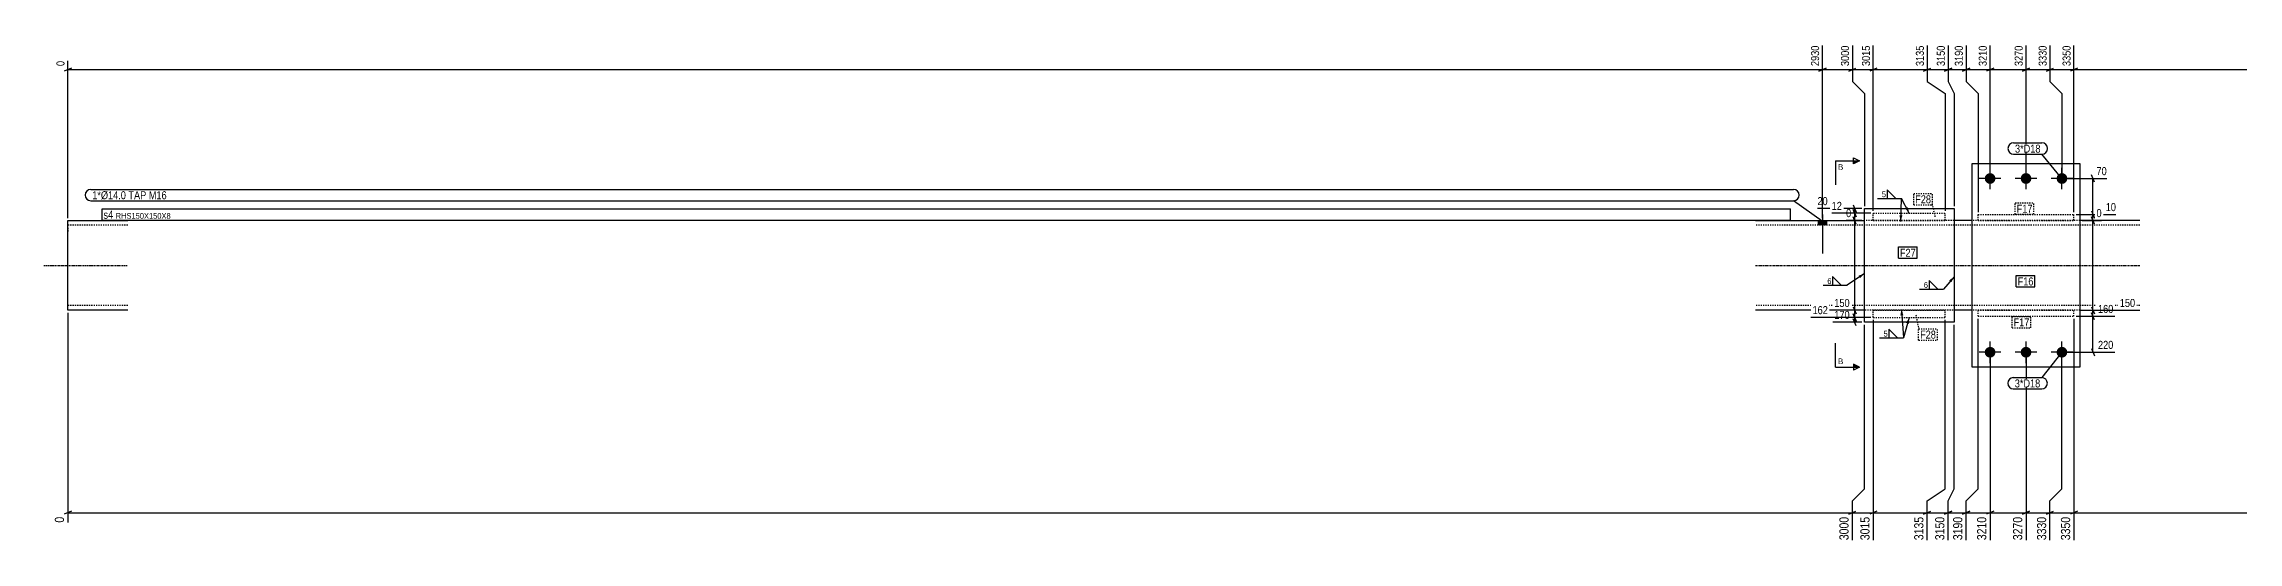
# Model space of a CAD drawing. Header units: millimetres. Extents: x 7 to 46952, y 6 to 1565.
# Drawn here: x 6537 to 10201, y 6 to 838 of the extents above; entities that cross this region are included whole.
import ezdxf

# ---------------------------------------------------------------- set-up
doc = ezdxf.new("R2010")
doc.units = ezdxf.units.MM
doc.linetypes.add('DXK_LINE_DOT2', pattern=[3.9198, 1.9599, -1.9599])
doc.linetypes.add('DXK_LINE_DOT3', pattern=[5.9187, 2.979, -0.9799, 0.9799, -0.9799])
for name, color, linetype in [('MÅLSÆTNING', 7, 'Continuous'), ('STÅL', 7, 'Continuous'), ('TEKST', 7, 'Continuous')]:
    doc.layers.add(name, color=color, linetype=linetype)
doc.styles.add('Arial', font='ARIAL.TTF', dxfattribs={"height": 0.2})
doc.styles.add('Arial Narrow', font='ARIALN.TTF', dxfattribs={"height": 0.2})

msp = doc.modelspace()

# ---------------------------------------------------------------- hatches: boundary and pattern name
at = {"layer": 'STÅL', "linetype": 'Continuous'}
for points in [[(9786.6, 604.3, -1), (9786.6, 622.3, -1)], [(9846.6, 604.3, -1), (9846.6, 622.3, -1)], [(9906.6, 604.3, -1), (9906.6, 622.3, -1)], [(9513.6, 543.3), (9499.6, 543.3), (9499.6, 535.3), (9513.6, 535.3)], [(9786.6, 314.3, -1), (9786.6, 332.3, -1)], [(9846.6, 314.3, -1), (9846.6, 332.3, -1)], [(9906.6, 314.3, -1), (9906.6, 332.3, -1)]]:
    msp.add_hatch(color=96, dxfattribs=at).paths.add_polyline_path(points)
at = {"layer": 'TEKST', "linetype": 'Continuous'}
for points in [[(9640.2, 551.6), (9637.3, 541.7), (9635.2, 551.8)], [(9566.9, 451.1), (9576.6, 454.6), (9569.7, 447)], [(9718.2, 443.3), (9726.6, 449.3), (9722, 440.1)], [(9636.7, 384.6), (9638.5, 394.8), (9641.7, 385)]]:
    msp.add_hatch(color=3, dxfattribs=at).paths.add_polyline_path(points)

# ---------------------------------------------------------------- linework, layer by layer
at = {"layer": 'MÅLSÆTNING', "color": 7, "linetype": 'Continuous'}
for p, q in [((6576.6, 547.3), (6576.6, 809.6)), ((9506.6, 547.3), (9506.6, 835.2)), ((9556.6, 835.2), (9556.6, 775)), ((9591.6, 559.3), (9591.6, 835.2)), ((9591.6, 559.3), (9591.6, 835.2)), ((9681.6, 835.2), (9681.6, 775)), ((9716.6, 835.2), (9716.6, 775)), ((9746.6, 835.2), (9746.6, 775)), ((9786.6, 617.3), (9786.6, 835.2)), ((9786.6, 617.3), (9786.6, 835.2)), ((9846.6, 617.3), (9846.6, 835.2)), ((9886.6, 835.2), (9886.6, 775)), ((9926.6, 557.3), (9926.6, 835.2)), ((9926.6, 557.3), (9926.6, 835.2)), ((6582.6, 797.4), (6570.6, 792.6)), ((6576.6, 795), (9506.6, 795)), ((9500.6, 792.6), (9512.6, 797.4)), ((9550.6, 792.6), (9562.6, 797.4)), ((9556.6, 795), (9591.6, 795)), ((9556.6, 775), (9576.6, 755)), ((9556.6, 775), (9576.6, 755)), ((9597.6, 797.4), (9585.6, 792.6)), ((9597.6, 797.4), (9585.6, 792.6)), ((9675.6, 792.6), (9687.6, 797.4)), ((9681.6, 775), (9711.6, 755)), ((9681.6, 775), (9711.6, 755)), ((9710.6, 792.6), (9722.6, 797.4)), ((9716.6, 775), (9726.6, 755)), ((9716.6, 775), (9726.6, 755)), ((9740.6, 792.6), (9752.6, 797.4)), ((9746.6, 795), (9786.6, 795)), ((9746.6, 775), (9766.6, 755)), ((9746.6, 775), (9766.6, 755)), ((9792.6, 797.4), (9780.6, 792.6)), ((9792.6, 797.4), (9780.6, 792.6)), ((9852.6, 797.4), (9840.6, 792.6)), ((9846.6, 795), (9886.6, 795)), ((9880.6, 792.6), (9892.6, 797.4)), ((9886.6, 775), (9906.6, 755)), ((9886.6, 775), (9906.6, 755)), ((9932.6, 797.4), (9920.6, 792.6)), ((9932.6, 797.4), (9920.6, 792.6)), ((9926.6, 795), (13680.1, 795)), ((9576.6, 755), (9576.6, 567.3)), ((9576.6, 755), (9576.6, 567.3)), ((9711.6, 755), (9711.6, 559.3)), ((9711.6, 755), (9711.6, 559.3)), ((9726.6, 755), (9726.6, 567.3)), ((9726.6, 755), (9726.6, 567.3)), ((9766.6, 755), (9766.6, 557.3)), ((9766.6, 755), (9766.6, 557.3)), ((9906.6, 755), (9906.6, 617.3)), ((9906.6, 755), (9906.6, 617.3)), ((9910.6, 613.3), (9981.3, 613.3)), ((9960.7, 607.3), (9955.9, 619.3)), ((9958.3, 553.3), (9958.3, 613.3)), ((9930.6, 553.3), (9996.7, 553.3)), ((9930.6, 553.3), (9996.7, 553.3)), ((9955.9, 559.3), (9960.7, 547.3)), ((9955.9, 559.3), (9960.7, 547.3)), ((9958.3, 543.3), (9958.3, 553.3)), ((9572.6, 543.3), (9546.1, 543.3)), ((9563, 537.3), (9558.2, 549.3)), ((9940.6, 543.3), (9972.8, 543.3)), ((9960.7, 537.3), (9955.9, 549.3)), ((6576.6, 389.3), (6576.6, 38.9)), ((9587.6, 381.3), (9487.5, 381.3)), ((9572.6, 373.3), (9523.9, 373.3)), ((9558.2, 387.3), (9563, 375.3)), ((9563, 367.3), (9558.2, 379.3)), ((9560.6, 373.3), (9560.6, 381.3)), ((9576.6, 95.4), (9576.6, 369.3)), ((9576.6, 95.4), (9576.6, 369.3)), ((9591.6, 377.3), (9591.6, 9.6)), ((9591.6, 377.3), (9591.6, 9.6)), ((9711.6, 95.4), (9711.6, 377.3)), ((9711.6, 95.4), (9711.6, 377.3)), ((9726.6, 95.4), (9726.6, 369.3)), ((9726.6, 95.4), (9726.6, 369.3)), ((9766.6, 95.4), (9766.6, 379.3)), ((9766.6, 95.4), (9766.6, 379.3)), ((9926.6, 379.3), (9926.6, 9.6)), ((9930.6, 383.3), (9994.9, 383.3)), ((9960.7, 377.3), (9955.9, 389.3)), ((9958.3, 323.3), (9958.3, 383.3)), ((9786.6, 319.3), (9786.6, 9.6)), ((9786.6, 319.3), (9786.6, 9.6)), ((9846.6, 319.3), (9846.6, 9.6)), ((9906.6, 95.4), (9906.6, 319.3)), ((9906.6, 95.4), (9906.6, 319.3)), ((9910.6, 323.3), (9994.9, 323.3)), ((9955.9, 329.3), (9960.7, 317.3)), ((9556.6, 75.4), (9576.6, 95.4)), ((9556.6, 75.4), (9576.6, 95.4)), ((9556.6, 9.6), (9556.6, 75.4)), ((9681.6, 75.4), (9711.6, 95.4)), ((9681.6, 75.4), (9711.6, 95.4)), ((9681.6, 9.6), (9681.6, 75.4)), ((9716.6, 75.4), (9726.6, 95.4)), ((9716.6, 75.4), (9726.6, 95.4)), ((9716.6, 9.6), (9716.6, 75.4)), ((9746.6, 75.4), (9766.6, 95.4)), ((9746.6, 75.4), (9766.6, 95.4)), ((9746.6, 9.6), (9746.6, 75.4)), ((9886.6, 75.4), (9906.6, 95.4)), ((9886.6, 75.4), (9906.6, 95.4)), ((9886.6, 9.6), (9886.6, 75.4)), ((6582.6, 57.8), (6570.6, 53)), ((9550.6, 53), (9562.6, 57.8)), ((9556.6, 55.4), (9591.6, 55.4)), ((9597.6, 57.8), (9585.6, 53)), ((9597.6, 57.8), (9585.6, 53)), ((9675.6, 53), (9687.6, 57.8)), ((9710.6, 53), (9722.6, 57.8)), ((9740.6, 53), (9752.6, 57.8)), ((9746.6, 55.4), (9786.6, 55.4)), ((9792.6, 57.8), (9780.6, 53)), ((9792.6, 57.8), (9780.6, 53)), ((9786.6, 55.4), (9846.6, 55.4)), ((9840.6, 53), (9852.6, 57.8)), ((9880.6, 53), (9892.6, 57.8)), ((9886.6, 55.4), (9926.6, 55.4)), ((9932.6, 57.8), (9920.6, 53))]:
    msp.add_line(p, q, dxfattribs=at)
at = {"layer": 'STÅL', "color": 2, "linetype": 'Continuous'}
for p, q in [((9756.6, 298.3), (9756.6, 638.3)), ((9756.6, 638.3), (9936.6, 638.3)), ((9936.6, 638.3), (9936.6, 298.3)), ((9576.6, 373.3), (9576.6, 563.3)), ((9576.6, 563.3), (9726.6, 563.3)), ((9726.6, 563.3), (9726.6, 373.3)), ((6576.6, 413.3), (6576.6, 543.3)), ((6576.6, 543.3), (6676.6, 543.3)), ((9394.6, 543.3), (9576.6, 543.3)), ((9756.6, 543.3), (9726.6, 543.3)), ((10036.6, 543.3), (9936.6, 543.3)), ((6576.6, 399.1), (6576.6, 413.3)), ((6576.6, 393.3), (6576.6, 399.1)), ((6676.6, 393.3), (6576.6, 393.3)), ((9576.6, 393.3), (9394.6, 393.3)), ((9726.6, 373.3), (9576.6, 373.3)), ((9756.6, 393.3), (9726.6, 393.3)), ((9936.6, 393.3), (10036.6, 393.3)), ((9936.6, 298.3), (9756.6, 298.3))]:
    msp.add_line(p, q, dxfattribs=at)
at = {"layer": 'STÅL', "color": 96, "linetype": 'Continuous'}
for p, q in [((9786.6, 595.3), (9786.6, 631.3)), ((9846.6, 595.3), (9846.6, 631.3)), ((9906.6, 595.3), (9906.6, 631.3)), ((9804.6, 613.3), (9768.6, 613.3)), ((9864.6, 613.3), (9828.6, 613.3)), ((9924.6, 613.3), (9888.6, 613.3)), ((9506.6, 553.3), (9506.6, 488.3)), ((9499.6, 543.3), (9499.6, 535.3)), ((9513.6, 543.3), (9513.6, 535.3)), ((9786.6, 305.3), (9786.6, 341.3)), ((9846.6, 305.3), (9846.6, 341.3)), ((9906.6, 305.3), (9906.6, 341.3)), ((9804.6, 323.3), (9768.6, 323.3)), ((9864.6, 323.3), (9828.6, 323.3)), ((9924.6, 323.3), (9888.6, 323.3))]:
    msp.add_line(p, q, dxfattribs=at)
at = {"layer": 'STÅL', "color": 7, "linetype": 'DXK_LINE_DOT2'}
for p, q in [((9591.6, 543.3), (9591.6, 555.3)), ((9591.6, 555.3), (9711.6, 555.3)), ((9711.6, 543.3), (9711.6, 555.3)), ((9766.6, 543.3), (9766.6, 553.3)), ((9766.6, 553.3), (9926.6, 553.3)), ((9926.6, 543.3), (9926.6, 553.3)), ((6676.6, 535.3), (6576.6, 535.3)), ((6576.6, 530.9), (6576.6, 523.3)), ((10036.6, 535.3), (9394.6, 535.3)), ((9726.6, 543.3), (9576.6, 543.3)), ((9591.6, 543.3), (9711.6, 543.3)), ((9936.6, 543.3), (9756.6, 543.3)), ((9766.6, 543.3), (9926.6, 543.3)), ((6576.6, 405.6), (6576.6, 413.3)), ((6576.6, 402.2), (6576.6, 405.6)), ((6576.6, 401.3), (6576.6, 402.2)), ((6676.6, 401.3), (6576.6, 401.3)), ((6576.6, 399.1), (6576.6, 401.3)), ((10036.6, 401.3), (9394.6, 401.3)), ((9936.6, 393.3), (9576.6, 393.3)), ((9591.6, 381.3), (9591.6, 393.3)), ((9591.6, 393.3), (9711.6, 393.3)), ((9591.6, 381.3), (9711.6, 381.3)), ((9711.6, 381.3), (9711.6, 393.3)), ((9766.6, 383.3), (9766.6, 393.3)), ((9766.6, 393.3), (9926.6, 393.3)), ((9766.6, 383.3), (9926.6, 383.3)), ((9926.6, 383.3), (9926.6, 393.3))]:
    msp.add_line(p, q, dxfattribs=at)
at = {"layer": 'STÅL', "color": 7, "linetype": 'DXK_LINE_DOT3'}
for p, q in [((6536.6, 468.3), (6676.6, 468.3)), ((9394.6, 468.3), (10036.6, 468.3))]:
    msp.add_line(p, q, dxfattribs=at)
at = {"layer": 'TEKST', "color": 3, "linetype": 'Continuous'}
for p, q in [((9637.3, 541.7), (9638.9, 580.2)), ((9576.6, 454.6), (9547.9, 435.3)), ((9726.6, 449.3), (9709, 428.8)), ((9638.5, 394.8), (9641.8, 347.5))]:
    msp.add_line(p, q, dxfattribs=at)

# ---------------------------------------------------------------- wipeouts: each hides what was drawn before it
at = {"color": 0, "linetype": 'Continuous'}
for points in [[(9541.5, 627.8), (9541.5, 637.8), (9532.6, 637.8), (9532.6, 627.8)], [(9541.5, 303.4), (9541.5, 313.4), (9532.6, 313.4), (9532.6, 303.4)]]:
    msp.add_wipeout(points, dxfattribs=at).dxf.layer = 'TEKST'
at = {"color": 0}
for points in [[(9455.9, 578.7), (9455.9, 592.7), (6617.4, 592.7), (6617.4, 578.7)], [(9521.7, 436.5), (9521.7, 448.1), (9514, 448.1), (9514, 436.5)], [(9682.8, 430), (9682.8, 441.6), (9675.1, 441.6), (9675.1, 430)], [(9859.1, 434.8), (9859.1, 448.8), (9832.6, 448.8), (9832.6, 434.8)]]:
    msp.add_wipeout(points, dxfattribs=at).dxf.layer = 'TEKST'

# ---------------------------------------------------------------- next in the draw order: hatches: boundary and pattern name
at = {"layer": 'TEKST', "linetype": 'Continuous'}
for points in [[(9558.6, 637.8), (9558.6, 642.8), (9568.6, 642.8)], [(9558.6, 298.4), (9558.6, 303.4), (9568.6, 298.4)]]:
    msp.add_hatch(color=30, dxfattribs=at).paths.add_polyline_path(points)

# ---------------------------------------------------------------- next in the draw order: linework, layer by layer
at = {"layer": 'TEKST', "color": 7, "linetype": 'Continuous'}
for p, q in [((9528.6, 642.8), (9568.6, 642.8)), ((9528.6, 298.4), (9528.6, 338.4)), ((9528.6, 298.4), (9568.6, 298.4))]:
    msp.add_line(p, q, dxfattribs=at)
at = {"layer": 'TEKST', "color": 30, "linetype": 'Continuous'}
for p, q in [((9558.6, 637.8), (9558.6, 647.8)), ((9558.6, 647.8), (9568.6, 642.8)), ((9568.6, 642.8), (9558.6, 637.8)), ((9568.6, 298.4), (9558.6, 303.4)), ((9558.6, 303.4), (9558.6, 293.4)), ((9568.6, 298.4), (9558.6, 293.4))]:
    msp.add_line(p, q, dxfattribs=at)
at = {"layer": 'TEKST', "color": 3, "linetype": 'Continuous'}
for p, q in [((9538, 435.3), (9523.7, 449.6)), ((9523.7, 449.6), (9523.7, 435.3)), ((9699.2, 428.8), (9684.9, 443)), ((9684.9, 443), (9684.9, 428.8)), ((9507.8, 435.3), (9547.9, 435.3)), ((9523.7, 435.3), (9538, 435.3)), ((9668.9, 428.8), (9709, 428.8)), ((9684.9, 428.8), (9699.2, 428.8))]:
    msp.add_line(p, q, dxfattribs=at)

# ---------------------------------------------------------------- next in the draw order: texts
at = {"layer": 'TEKST', "color": 3, "linetype": 'Continuous', "style": 'Arial'}
for p in [(9532.6, 627.8), (9532.6, 303.4)]:
    msp.add_text('B', height=9.55, dxfattribs=at).set_placement(p)
at = {"layer": 'TEKST', "color": 3, "style": 'Arial Narrow'}
for p in [(9514.8, 437.3), (9675.9, 430.8)]:
    msp.add_text('6', height=9.54, dxfattribs=at).set_placement(p)

# ---------------------------------------------------------------- next in the draw order: wipeouts: each hides what was drawn before it
at = {"color": 0, "linetype": 'Continuous'}
for points in [[(6573.8, 812.4), (6554.2, 812.4), (6554.2, 798.2), (6573.8, 798.2)], [(9503.8, 838), (9484.2, 838), (9484.2, 798.2), (9503.8, 798.2)], [(9883.8, 838), (9864.2, 838), (9864.2, 798.2), (9883.8, 798.2)], [(9984.1, 616.1), (9984.1, 635.7), (9961.5, 635.7), (9961.5, 616.1)], [(9999.5, 556.1), (9999.5, 575.7), (9976.9, 575.7), (9976.9, 556.1)], [(9518.4, 384.1), (9518.4, 403.7), (9487.3, 403.7), (9487.3, 384.1)], [(9995.2, 386.1), (9995.2, 405.7), (9964, 405.7), (9964, 386.1)], [(9995.2, 326.1), (9995.2, 345.7), (9964, 345.7), (9964, 326.1)], [(9783.4, 51.8), (9761, 51.8), (9761, 6.4), (9783.4, 6.4)], [(9843.4, 51.8), (9821, 51.8), (9821, 6.4), (9843.4, 6.4)], [(9923.4, 51.8), (9901, 51.8), (9901, 6.4), (9923.4, 6.4)]]:
    msp.add_wipeout(points, dxfattribs=at).dxf.layer = 'MÅLSÆTNING'
at = {"color": 0}
for points in [[(9455.9, 578.7), (9455.9, 592.7), (6617.4, 592.7), (6617.4, 578.7)], [(9612.7, 581.4), (9612.7, 593), (9605, 593), (9605, 581.4)], [(9687.9, 571.9), (9687.9, 585.9), (9661.5, 585.9), (9661.5, 571.9)], [(9857.5, 556.1), (9857.5, 570.1), (9831, 570.1), (9831, 556.1)], [(9662.5, 482.6), (9662.5, 496.6), (9636, 496.6), (9636, 482.6)], [(9859.1, 434.8), (9859.1, 448.8), (9832.6, 448.8), (9832.6, 434.8)], [(9852.2, 366.6), (9852.2, 380.6), (9825.8, 380.6), (9825.8, 366.6)], [(9615.6, 348.7), (9615.6, 360.3), (9607.9, 360.3), (9607.9, 348.7)], [(9696.1, 346.1), (9696.1, 360.1), (9669.7, 360.1), (9669.7, 346.1)]]:
    msp.add_wipeout(points, dxfattribs=at).dxf.layer = 'TEKST'

# ---------------------------------------------------------------- next in the draw order: linework, layer by layer
at = {"layer": 'MÅLSÆTNING', "color": 7, "linetype": 'Continuous'}
for p, q in [((9846.6, 617.3), (9846.6, 835.2)), ((9886.6, 835.2), (9886.6, 775)), ((9512.6, 797.4), (9500.6, 792.6)), ((9786.6, 795), (9846.6, 795)), ((9840.6, 792.6), (9852.6, 797.4)), ((9880.6, 792.6), (9892.6, 797.4)), ((9886.6, 795), (9926.6, 795)), ((9940.6, 543.3), (9972.8, 543.3)), ((9960.7, 537.3), (9955.9, 549.3)), ((9958.3, 393.3), (9958.3, 543.3)), ((9926.6, 379.3), (9926.6, 9.6)), ((9930.6, 383.3), (9994.9, 383.3)), ((9940.6, 393.3), (10031.3, 393.3)), ((9940.6, 393.3), (10031.3, 393.3)), ((9955.9, 399.3), (9960.7, 387.3)), ((9955.9, 399.3), (9960.7, 387.3)), ((9960.7, 377.3), (9955.9, 389.3)), ((9958.3, 383.3), (9958.3, 393.3)), ((9846.6, 319.3), (9846.6, 9.6)), ((9746.6, 9.6), (9746.6, 75.4)), ((9886.6, 9.6), (9886.6, 75.4)), ((9716.6, 55.4), (9746.6, 55.4)), ((9752.6, 57.8), (9740.6, 53)), ((9852.6, 57.8), (9840.6, 53)), ((9846.6, 55.4), (9886.6, 55.4)), ((9880.6, 53), (9892.6, 57.8)), ((9932.6, 57.8), (9920.6, 53)), ((9926.6, 55.4), (13611.6, 55.4))]:
    msp.add_line(p, q, dxfattribs=at)
at = {"layer": 'TEKST', "color": 7, "linetype": 'Continuous'}
for p, q in [((6615, 595.1), (9458.3, 595.1)), ((6615, 576.3), (9458.3, 576.3)), ((9830.2, 451.2), (9861.5, 451.2)), ((9830.2, 432.4), (9830.2, 451.2)), ((9861.5, 432.4), (9861.5, 451.2)), ((9830.2, 432.4), (9861.5, 432.4))]:
    msp.add_line(p, q, dxfattribs=at)
at = {"layer": 'TEKST', "color": 3, "linetype": 'Continuous'}
for p, q in [((9629.1, 580.2), (9614.8, 594.5)), ((9614.8, 594.5), (9614.8, 580.2)), ((9598.8, 580.2), (9638.9, 580.2)), ((9614.8, 580.2), (9629.1, 580.2)), ((9601.7, 347.5), (9641.8, 347.5)), ((9631.9, 347.5), (9617.6, 361.8)), ((9617.6, 361.8), (9617.6, 347.5)), ((9617.6, 347.5), (9631.9, 347.5))]:
    msp.add_line(p, q, dxfattribs=at)
at = {"layer": 'TEKST', "color": 7, "linetype": 'Continuous'}
for centre, start, end in [((6615, 585.7), 90, 270), ((9458.3, 585.7), 270, 90)]:
    msp.add_arc(centre, 9.4, start, end, dxfattribs=at)

# ---------------------------------------------------------------- next in the draw order: texts
at = {"layer": 'MÅLSÆTNING', "color": 3, "linetype": 'Continuous', "style": 'Arial Narrow'}
for s, height, p in [('0', 13.4, (6571, 801)), ('2930', 13.36, (9501, 801)), ('3330', 13.36, (9881, 801)), ('3210', 15.27, (9780.2, 9.6)), ('3270', 15.27, (9840.2, 9.6)), ('3350', 15.27, (9920.2, 9.6))]:
    msp.add_text(s, height=height, rotation=90.0002, dxfattribs=at).set_placement(p)
for s, p in [('70', (9964.3, 618.9)), ('10', (9979.7, 558.9)), ('160', (9966.8, 388.9)), ('220', (9966.8, 328.9))]:
    msp.add_text(s, height=13.36, dxfattribs=at).set_placement(p)
at = {"layer": 'TEKST', "color": 3, "style": 'Arial Narrow'}
for s, height, p in [('1*Ø14.0 TAP M16', 13.362, (6617.4, 578.7)), ('5', 9.54, (9605.8, 582.2)), ('F16', 13.36, (9832.6, 434.8)), ('5', 9.54, (9608.7, 349.5))]:
    msp.add_text(s, height=height, dxfattribs=at).set_placement(p)

# ---------------------------------------------------------------- next in the draw order: wipeouts: each hides what was drawn before it
at = {"color": 0, "linetype": 'Continuous'}
msp.add_wipeout([(9554.8, 376.1), (9554.8, 395.7), (9523.7, 395.7), (9523.7, 376.1)], dxfattribs=at).dxf.layer = 'MÅLSÆTNING'
at = {"color": 0}
for points in [[(9687.9, 571.9), (9687.9, 585.9), (9661.5, 585.9), (9661.5, 571.9)], [(9857.5, 556.1), (9857.5, 570.1), (9831, 570.1), (9831, 556.1)], [(9662.5, 482.6), (9662.5, 496.6), (9636, 496.6), (9636, 482.6)], [(9852.2, 366.6), (9852.2, 380.6), (9825.8, 380.6), (9825.8, 366.6)], [(9696.1, 346.1), (9696.1, 360.1), (9669.7, 360.1), (9669.7, 346.1)]]:
    msp.add_wipeout(points, dxfattribs=at).dxf.layer = 'TEKST'

# ---------------------------------------------------------------- next in the draw order: hatches: boundary and pattern name
at = {"layer": 'TEKST', "linetype": 'Continuous'}
for points in [[(9649.3, 565.3), (9651.6, 555.3), (9644.9, 563)], [(9646.4, 372.4), (9651.6, 381.3), (9651.2, 371)]]:
    msp.add_hatch(color=3, dxfattribs=at).paths.add_polyline_path(points)

# ---------------------------------------------------------------- next in the draw order: linework, layer by layer
at = {"layer": 'MÅLSÆTNING', "color": 7, "linetype": 'Continuous'}
for p, q in [((9560.6, 393.3), (9560.6, 543.3)), ((9587.6, 381.3), (9487.5, 381.3)), ((9572.6, 393.3), (9523.9, 393.3)), ((9572.6, 393.3), (9523.9, 393.3)), ((9558.2, 399.3), (9563, 387.3)), ((9558.2, 399.3), (9563, 387.3)), ((9563, 375.3), (9558.2, 387.3)), ((9560.6, 381.3), (9560.6, 393.3))]:
    msp.add_line(p, q, dxfattribs=at)
at = {"layer": 'TEKST', "color": 7, "linetype": 'DXK_LINE_DOT2'}
for p, q in [((9659.1, 588.3), (9690.3, 588.3)), ((9659.1, 569.5), (9659.1, 588.3)), ((9690.3, 569.5), (9690.3, 588.3)), ((9659.1, 569.5), (9690.3, 569.5)), ((9695.1, 549.4), (9690.3, 569.5)), ((9828.6, 572.5), (9859.9, 572.5)), ((9828.6, 553.7), (9828.6, 572.5)), ((9828.6, 553.7), (9859.9, 553.7)), ((9859.9, 553.7), (9859.9, 572.5)), ((9662.5, 386), (9667.3, 362.5)), ((9823.2, 383.3), (9823.4, 383)), ((9823.4, 383), (9854.6, 383)), ((9823.4, 364.2), (9823.4, 383)), ((9854.6, 364.2), (9854.6, 383)), ((9667.3, 362.5), (9698.5, 362.5)), ((9667.3, 343.7), (9667.3, 362.5)), ((9667.3, 343.7), (9698.5, 343.7)), ((9698.5, 343.7), (9698.5, 362.5)), ((9823.4, 364.2), (9854.6, 364.2))]:
    msp.add_line(p, q, dxfattribs=at)
at = {"layer": 'TEKST', "color": 3, "linetype": 'Continuous'}
for p, q in [((9651.6, 555.3), (9638.9, 580.2)), ((9651.6, 381.3), (9641.8, 347.5))]:
    msp.add_line(p, q, dxfattribs=at)
at = {"layer": 'TEKST', "color": 7, "linetype": 'Continuous'}
for p, q in [((9633.6, 499), (9664.9, 499)), ((9633.6, 480.2), (9633.6, 499)), ((9633.6, 480.2), (9664.9, 480.2)), ((9664.9, 480.2), (9664.9, 499))]:
    msp.add_line(p, q, dxfattribs=at)

# ---------------------------------------------------------------- next in the draw order: texts
at = {"layer": 'MÅLSÆTNING', "color": 3, "linetype": 'Continuous', "style": 'Arial Narrow'}
for s, p in [('162', (9490.1, 386.9)), ('170', (9526.5, 378.9))]:
    msp.add_text(s, height=13.36, dxfattribs=at).set_placement(p)
at = {"layer": 'TEKST', "color": 3, "style": 'Arial Narrow'}
for s, p in [('F28', (9661.5, 571.9)), ('F17', (9831, 556.1)), ('F27', (9636, 482.6)), ('F17', (9825.8, 366.6)), ('F28', (9669.7, 346.1))]:
    msp.add_text(s, height=13.36, dxfattribs=at).set_placement(p)

# ---------------------------------------------------------------- next in the draw order: wipeouts: each hides what was drawn before it
at = {"color": 0, "linetype": 'Continuous'}
for points in [[(9783.8, 838), (9764.2, 838), (9764.2, 798.2), (9783.8, 798.2)], [(9843.8, 838), (9824.2, 838), (9824.2, 798.2), (9843.8, 798.2)], [(9923.8, 838), (9904.2, 838), (9904.2, 798.2), (9923.8, 798.2)], [(9975.6, 546.1), (9975.6, 565.7), (9961.5, 565.7), (9961.5, 546.1)], [(10031.6, 396.1), (10031.6, 415.7), (10000.4, 415.7), (10000.4, 396.1)], [(9743.4, 51.8), (9721, 51.8), (9721, 6.4), (9743.4, 6.4)], [(9883.4, 51.8), (9861, 51.8), (9861, 6.4), (9883.4, 6.4)]]:
    msp.add_wipeout(points, dxfattribs=at).dxf.layer = 'MÅLSÆTNING'
at = {"color": 0}
for points in [[(9870.8, 656.4), (9870.8, 670.4), (9828.2, 670.4), (9828.2, 656.4)], [(6652.3, 546.1), (6652.3, 560.1), (6636.1, 560.1), (6636.1, 546.1)], [(9870.4, 264.6), (9870.4, 278.6), (9827.8, 278.6), (9827.8, 264.6)]]:
    msp.add_wipeout(points, dxfattribs=at).dxf.layer = 'TEKST'

# ---------------------------------------------------------------- next in the draw order: linework, layer by layer
at = {"layer": 'MÅLSÆTNING', "color": 7, "linetype": 'Continuous'}
for p, q in [((9746.6, 835.2), (9746.6, 775)), ((9716.6, 795), (9746.6, 795)), ((9752.6, 797.4), (9740.6, 792.6)), ((9716.6, 9.6), (9716.6, 75.4)), ((9681.6, 55.4), (9716.6, 55.4)), ((9722.6, 57.8), (9710.6, 53))]:
    msp.add_line(p, q, dxfattribs=at)

# ---------------------------------------------------------------- next in the draw order: texts
at = {"layer": 'MÅLSÆTNING', "color": 3, "linetype": 'Continuous', "style": 'Arial Narrow'}
for s, height, p in [('3210', 13.36, (9781, 801)), ('3270', 13.36, (9841, 801)), ('3350', 13.36, (9921, 801)), ('3190', 15.27, (9740.2, 9.6)), ('3330', 15.27, (9880.2, 9.6))]:
    msp.add_text(s, height=height, rotation=90.0002, dxfattribs=at).set_placement(p)
for s, height, p in [('0', 13.4, (9964.3, 548.9)), ('150', 13.36, (10003.2, 398.9))]:
    msp.add_text(s, height=height, dxfattribs=at).set_placement(p)

# ---------------------------------------------------------------- next in the draw order: wipeouts: each hides what was drawn before it
at = {"color": 0, "linetype": 'Continuous'}
for points in [[(9557.4, 546.1), (9557.4, 565.7), (9543.3, 565.7), (9543.3, 546.1)], [(9554.8, 396.1), (9554.8, 415.7), (9523.7, 415.7), (9523.7, 396.1)]]:
    msp.add_wipeout(points, dxfattribs=at).dxf.layer = 'MÅLSÆTNING'
at = {"color": 0}
for points in [[(9870.8, 656.4), (9870.8, 670.4), (9828.2, 670.4), (9828.2, 656.4)], [(6652.3, 546.1), (6652.3, 560.1), (6636.1, 560.1), (6636.1, 546.1)], [(9870.4, 264.6), (9870.4, 278.6), (9827.8, 278.6), (9827.8, 264.6)]]:
    msp.add_wipeout(points, dxfattribs=at).dxf.layer = 'TEKST'

# ---------------------------------------------------------------- next in the draw order: linework, layer by layer
at = {"layer": 'MÅLSÆTNING', "color": 7, "linetype": 'Continuous'}
for p, q in [((9572.6, 563.3), (9498.3, 563.3)), ((9587.6, 555.3), (9522.1, 555.3)), ((9558.2, 569.3), (9563, 557.3)), ((9563, 549.3), (9558.2, 561.3)), ((9558.2, 561.3), (9563, 549.3)), ((9560.6, 555.3), (9560.6, 563.3)), ((9560.6, 543.3), (9560.6, 555.3)), ((9572.6, 543.3), (9546.1, 543.3)), ((9563, 537.3), (9558.2, 549.3))]:
    msp.add_line(p, q, dxfattribs=at)
at = {"layer": 'TEKST', "color": 7, "linetype": 'Continuous'}
for p, q in [((9825.8, 672.8), (9873.2, 672.8)), ((9825.8, 654), (9873.2, 654)), ((9906.6, 613.3), (9873.2, 654)), ((6633.7, 543.7), (6633.7, 562.5)), ((9906.6, 323.3), (9872.8, 281)), ((9825.4, 281), (9872.8, 281)), ((9825.4, 262.2), (9872.8, 262.2))]:
    msp.add_line(p, q, dxfattribs=at)
for centre, start, end in [((9825.8, 663.4), 90, 270), ((9873.2, 663.4), 270, 90), ((9825.4, 271.6), 90, 270), ((9872.8, 271.6), 270, 90)]:
    msp.add_arc(centre, 9.4, start, end, dxfattribs=at)

# ---------------------------------------------------------------- next in the draw order: texts
at = {"layer": 'MÅLSÆTNING', "color": 3, "linetype": 'Continuous', "style": 'Arial Narrow'}
for s, height, p in [('0', 13.4, (9546.1, 548.9)), ('150', 13.36, (9526.5, 398.9))]:
    msp.add_text(s, height=height, dxfattribs=at).set_placement(p)
at = {"layer": 'TEKST', "color": 3, "style": 'Arial Narrow'}
for p in [(9828.2, 656.4), (9827.8, 264.6)]:
    msp.add_text('3*D18', height=13.36, dxfattribs=at).set_placement(p)

# ---------------------------------------------------------------- next in the draw order: wipeouts: each hides what was drawn before it
at = {"color": 0, "linetype": 'Continuous'}
for points in [[(9743.8, 838), (9724.2, 838), (9724.2, 798.2), (9743.8, 798.2)], [(9713.4, 51.8), (9691, 51.8), (9691, 6.4), (9713.4, 6.4)]]:
    msp.add_wipeout(points, dxfattribs=at).dxf.layer = 'MÅLSÆTNING'

# ---------------------------------------------------------------- next in the draw order: linework, layer by layer
at = {"layer": 'MÅLSÆTNING', "color": 7, "linetype": 'Continuous'}
for p, q in [((9716.6, 835.2), (9716.6, 775)), ((9681.6, 795), (9716.6, 795)), ((9722.6, 797.4), (9710.6, 792.6)), ((9681.6, 9.6), (9681.6, 75.4)), ((9591.6, 55.4), (9681.6, 55.4)), ((9675.6, 53), (9687.6, 57.8))]:
    msp.add_line(p, q, dxfattribs=at)

# ---------------------------------------------------------------- next in the draw order: texts
at = {"layer": 'MÅLSÆTNING', "color": 3, "linetype": 'Continuous', "style": 'Arial Narrow'}
for s, height, p in [('3190', 13.36, (9741, 801)), ('3150', 15.27, (9710.2, 9.6))]:
    msp.add_text(s, height=height, rotation=90.0002, dxfattribs=at).set_placement(p)

# ---------------------------------------------------------------- next in the draw order: wipeouts: each hides what was drawn before it
at = {"color": 0, "linetype": 'Continuous'}
msp.add_wipeout([(9518.2, 566.1), (9518.2, 585.7), (9495.5, 585.7), (9495.5, 566.1)], dxfattribs=at).dxf.layer = 'MÅLSÆTNING'

# ---------------------------------------------------------------- next in the draw order: linework, layer by layer
at = {"layer": 'MÅLSÆTNING', "color": 7, "linetype": 'Continuous'}
msp.add_line((9587.6, 555.3), (9522.1, 555.3), dxfattribs=at)
at = {"layer": 'TEKST', "color": 7, "linetype": 'Continuous'}
msp.add_line((9528.6, 642.8), (9528.6, 602.8), dxfattribs=at)

# ---------------------------------------------------------------- next in the draw order: texts
at = {"layer": 'MÅLSÆTNING', "color": 3, "linetype": 'Continuous', "style": 'Arial Narrow'}
msp.add_text('20', height=13.36, dxfattribs=at).set_placement((9498.3, 568.9))

# ---------------------------------------------------------------- next in the draw order: wipeouts: each hides what was drawn before it
at = {"color": 0, "linetype": 'Continuous'}
for points in [[(9713.8, 838), (9694.2, 838), (9694.2, 798.2), (9713.8, 798.2)], [(9588.4, 51.8), (9566, 51.8), (9566, 6.4), (9588.4, 6.4)], [(9678.4, 51.8), (9656, 51.8), (9656, 6.4), (9678.4, 6.4)]]:
    msp.add_wipeout(points, dxfattribs=at).dxf.layer = 'MÅLSÆTNING'

# ---------------------------------------------------------------- next in the draw order: linework, layer by layer
at = {"layer": 'MÅLSÆTNING', "color": 7, "linetype": 'Continuous'}
for p, q in [((9681.6, 835.2), (9681.6, 775)), ((9591.6, 795), (9681.6, 795)), ((9675.6, 792.6), (9687.6, 797.4)), ((9556.6, 9.6), (9556.6, 75.4)), ((6576.6, 55.4), (9556.6, 55.4)), ((9550.6, 53), (9562.6, 57.8))]:
    msp.add_line(p, q, dxfattribs=at)

# ---------------------------------------------------------------- next in the draw order: texts
at = {"layer": 'MÅLSÆTNING', "color": 3, "linetype": 'Continuous', "style": 'Arial Narrow'}
for s, height, p in [('3150', 13.36, (9711, 801)), ('3015', 15.27, (9585.2, 9.6)), ('3135', 15.27, (9675.2, 9.6))]:
    msp.add_text(s, height=height, rotation=90.0002, dxfattribs=at).set_placement(p)

# ---------------------------------------------------------------- next in the draw order: wipeouts: each hides what was drawn before it
at = {"color": 0, "linetype": 'Continuous'}
msp.add_wipeout([(9542, 558.1), (9542, 577.7), (9519.3, 577.7), (9519.3, 558.1)], dxfattribs=at).dxf.layer = 'MÅLSÆTNING'

# ---------------------------------------------------------------- next in the draw order: linework, layer by layer
at = {"layer": 'MÅLSÆTNING', "color": 7, "linetype": 'Continuous'}
msp.add_line((9506.6, 547.3), (9506.6, 835.2), dxfattribs=at)
at = {"layer": 'TEKST', "color": 7, "linetype": 'Continuous'}
msp.add_line((9505.9, 542.3), (9458.3, 576.3), dxfattribs=at)

# ---------------------------------------------------------------- next in the draw order: texts
at = {"layer": 'MÅLSÆTNING', "color": 3, "linetype": 'Continuous', "style": 'Arial Narrow'}
msp.add_text('12', height=13.36, dxfattribs=at).set_placement((9522.1, 560.9))

# ---------------------------------------------------------------- next in the draw order: wipeouts: each hides what was drawn before it
at = {"color": 0, "linetype": 'Continuous'}
for points in [[(9588.8, 838), (9569.2, 838), (9569.2, 798.2), (9588.8, 798.2)], [(9678.8, 838), (9659.2, 838), (9659.2, 798.2), (9678.8, 798.2)], [(6573.4, 51.8), (6551, 51.8), (6551, 35.6), (6573.4, 35.6)], [(9553.4, 51.8), (9531, 51.8), (9531, 6.4), (9553.4, 6.4)]]:
    msp.add_wipeout(points, dxfattribs=at).dxf.layer = 'MÅLSÆTNING'

# ---------------------------------------------------------------- next in the draw order: linework, layer by layer
at = {"layer": 'MÅLSÆTNING', "color": 7, "linetype": 'Continuous'}
for p, q in [((9556.6, 835.2), (9556.6, 775)), ((9506.6, 795), (9556.6, 795)), ((9550.6, 792.6), (9562.6, 797.4))]:
    msp.add_line(p, q, dxfattribs=at)

# ---------------------------------------------------------------- next in the draw order: texts
at = {"layer": 'MÅLSÆTNING', "color": 3, "linetype": 'Continuous', "style": 'Arial Narrow'}
for s, height, p in [('3015', 13.36, (9586, 801)), ('3135', 13.36, (9676, 801)), ('0', 15.3, (6570.2, 38.9)), ('3000', 15.27, (9550.2, 9.6))]:
    msp.add_text(s, height=height, rotation=90.0002, dxfattribs=at).set_placement(p)

# ---------------------------------------------------------------- next in the draw order: wipeouts: each hides what was drawn before it
at = {"color": 0}
msp.add_wipeout([(9450.8, 546.1), (9450.8, 556.1), (6656.5, 556.1), (6656.5, 546.1)], dxfattribs=at).dxf.layer = 'TEKST'

# ---------------------------------------------------------------- next in the draw order: wipeouts: each hides what was drawn before it
at = {"color": 0, "linetype": 'Continuous'}
msp.add_wipeout([(9553.8, 838), (9534.2, 838), (9534.2, 798.2), (9553.8, 798.2)], dxfattribs=at).dxf.layer = 'MÅLSÆTNING'
at = {"color": 0}
msp.add_wipeout([(9450.8, 546.1), (9450.8, 556.1), (6656.5, 556.1), (6656.5, 546.1)], dxfattribs=at).dxf.layer = 'TEKST'

# ---------------------------------------------------------------- next in the draw order: linework, layer by layer
at = {"layer": 'TEKST', "color": 7, "linetype": 'Continuous'}
for p, q in [((6633.7, 562.5), (9453.2, 562.5)), ((9453.2, 543.7), (9453.2, 562.5)), ((6633.7, 543.7), (9453.2, 543.7))]:
    msp.add_line(p, q, dxfattribs=at)

# ---------------------------------------------------------------- next in the draw order: texts
at = {"layer": 'MÅLSÆTNING', "color": 3, "linetype": 'Continuous', "style": 'Arial Narrow'}
msp.add_text('3000', height=13.36, rotation=90.0002, dxfattribs=at).set_placement((9551, 801))
at = {"layer": 'TEKST', "color": 3, "style": 'Arial Narrow'}
for s, height, p in [('s4', 13.36, (6636.1, 546.1)), ('RHS150X150X8', 9.544, (6656.5, 546.1))]:
    msp.add_text(s, height=height, dxfattribs=at).set_placement(p)

doc.saveas('drawing.dxf')
